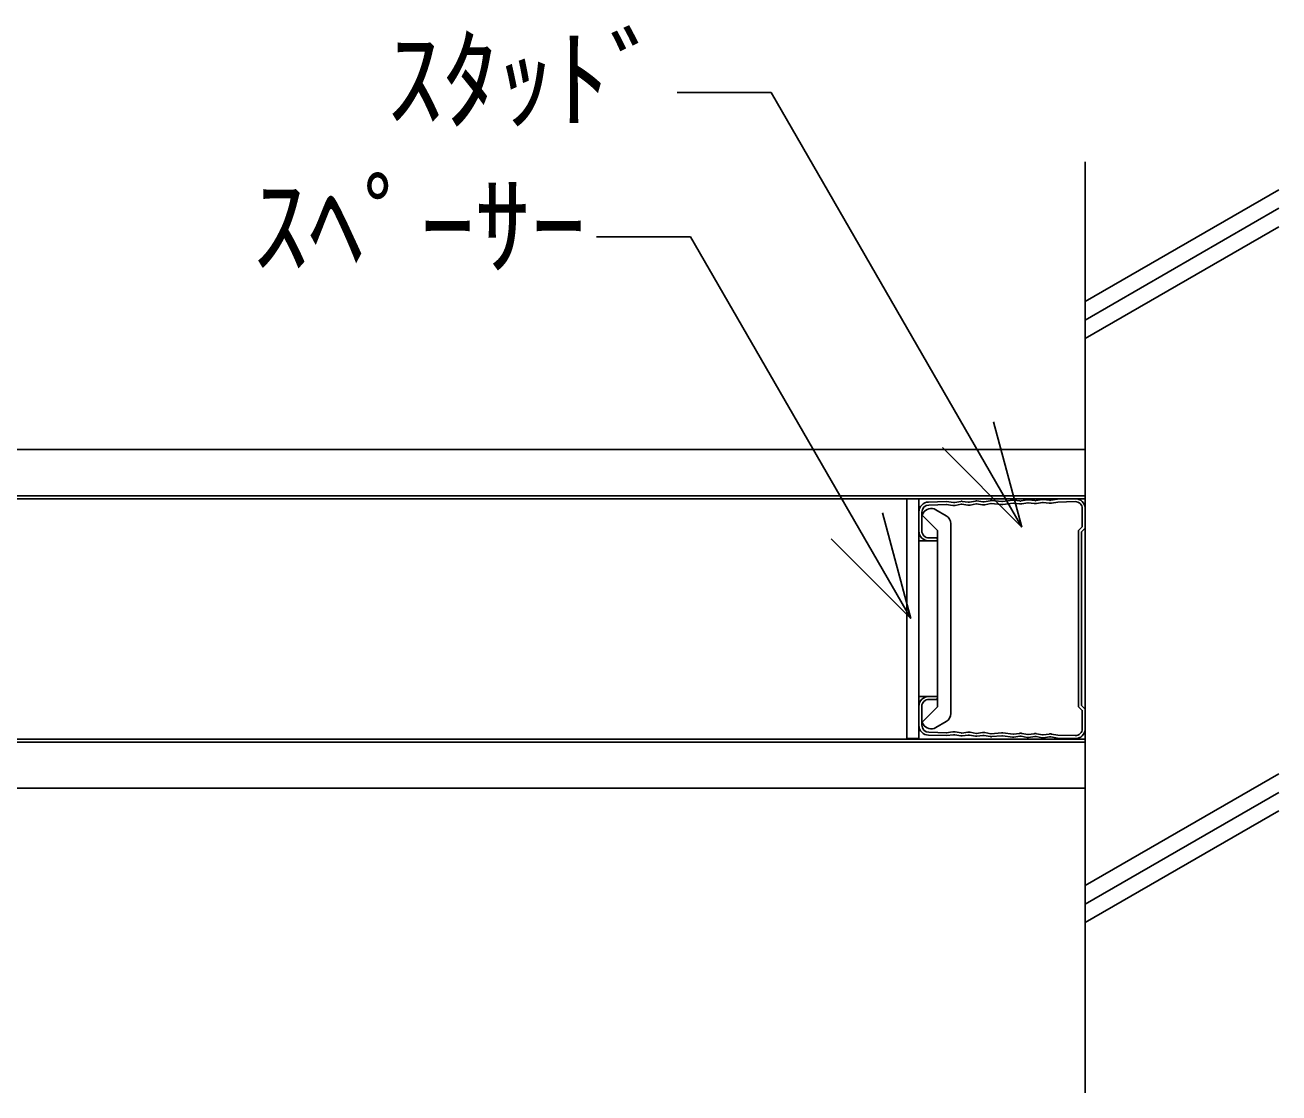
# Model space of a CAD drawing. Units: millimetres, scale not verified. Extents: x -1375 to 1375, y -973 to 950.
# Drawn here: x -502.4 to -163.4, y 105.7 to 394.4 of the extents above; entities that cross this region are included whole.
import ezdxf
from ezdxf.enums import TextEntityAlignment as Align

# ---------------------------------------------------------------- set-up
doc = ezdxf.new("R2010")
doc.units = ezdxf.units.MM
doc.header["$LTSCALE"] = 10
for name, color, linetype in [('1-1_中線', 7, 'Continuous'), ('1-2_太線１', 2, 'Continuous'), ('1-3_太線２', 3, 'Continuous'), ('1-4_細線', 4, 'Continuous'), ('1-6_文字', 4, 'Continuous'), ('1-9_ハッチ', 4, 'Continuous')]:
    doc.layers.add(name, color=color, linetype=linetype)
doc.styles.add('ＭＳ ゴシック', font='')
doc.styles.get('ＭＳ ゴシック').set_extended_font_data('MS Gothic')

msp = doc.modelspace()

# ---------------------------------------------------------------- linework, layer by layer
at = {"layer": '1-1_中線'}
for p, q in [((-968.73, 267.19), (-215.76, 267.19)), ((-968.73, 266.39), (-215.76, 266.39)), ((-215.76, 267.19), (-215.76, 266.39)), ((-215.76, 200.59), (-215.76, 266.73)), ((-968.73, 201.39), (-215.76, 201.39)), ((-968.73, 200.59), (-215.76, 200.59))]:
    msp.add_line(p, q, dxfattribs=at)
at = {"layer": '1-2_太線１'}
for p, q in [((-215.76, 105.72), (-215.76, 357.51)), ((-258.11, 265.48), (-253.25, 265.59)), ((-258.09, 264.68), (-253.23, 264.79)), ((-253.36, 264.8), (-251.53, 264.56)), ((-253.25, 265.59), (-251.42, 265.35)), ((-251.05, 265.36), (-249.44, 265.67)), ((-250.91, 264.57), (-249.29, 264.88)), ((-249.17, 264.88), (-247.54, 264.65)), ((-249.06, 265.67), (-247.43, 265.44)), ((-247.06, 265.45), (-245.44, 265.76)), ((-246.91, 264.67), (-245.29, 264.97)), ((-245.17, 264.97), (-243.54, 264.74)), ((-245.06, 265.77), (-243.43, 265.54)), ((-243.06, 265.54), (-241.44, 265.85)), ((-242.91, 264.76), (-241.29, 265.06)), ((-241.2, 265.07), (-238.43, 264.85)), ((-241.13, 265.87), (-238.36, 265.64)), ((-235.37, 266), (-238.13, 265.65)), ((-235.27, 265.21), (-238.03, 264.85)), ((-233.55, 264.97), (-235.18, 265.21)), ((-233.43, 265.77), (-235.06, 266)), ((-231.44, 266.08), (-233.06, 265.77)), ((-231.29, 265.29), (-232.91, 264.99)), ((-229.55, 265.07), (-231.18, 265.3)), ((-229.44, 265.86), (-231.07, 266.09)), ((-227.44, 266.17), (-229.06, 265.87)), ((-227.29, 265.39), (-228.91, 265.08)), ((-225.55, 265.16), (-227.18, 265.39)), ((-225.44, 265.95), (-227.07, 266.18)), ((-223.25, 266.28), (-225.07, 265.96)), ((-223.17, 265.49), (-224.93, 265.17)), ((-223.25, 266.28), (-218.52, 266.39)), ((-223.17, 265.49), (-218.5, 265.59)), ((-260.75, 262.78), (-260.75, 257.68)), ((-259.95, 262.78), (-259.95, 257.68)), ((-215.76, 263.69), (-215.76, 258.46)), ((-217.56, 257.79), (-217.56, 233.96)), ((-215.76, 258.46), (-216.76, 257.46)), ((-258, 255.78), (-255.77, 255.83)), ((-257.99, 254.98), (-255.75, 255.03)), ((-255.77, 255.83), (-255.75, 255.03)), ((-216.76, 257.46), (-216.76, 233.96)), ((-217.56, 210.13), (-217.56, 233.96)), ((-216.76, 210.46), (-216.76, 233.96)), ((-260.75, 205.13), (-260.75, 210.23)), ((-259.95, 205.13), (-259.95, 210.23)), ((-258, 212.13), (-255.77, 212.08)), ((-257.99, 212.93), (-255.75, 212.88)), ((-255.77, 212.08), (-255.75, 212.88)), ((-215.76, 209.46), (-216.76, 210.46)), ((-258.11, 202.43), (-253.25, 202.32)), ((-258.09, 203.23), (-253.23, 203.12)), ((-253.36, 203.11), (-251.53, 203.36)), ((-253.25, 202.32), (-251.42, 202.57)), ((-251.05, 202.56), (-249.44, 202.25)), ((-250.91, 203.34), (-249.29, 203.04)), ((-249.17, 203.03), (-247.54, 203.26)), ((-249.06, 202.24), (-247.43, 202.47)), ((-247.06, 202.46), (-245.44, 202.16)), ((-246.91, 203.25), (-245.29, 202.94)), ((-245.17, 202.94), (-243.54, 203.17)), ((-245.06, 202.15), (-243.43, 202.38)), ((-243.06, 202.37), (-241.44, 202.06)), ((-242.91, 203.16), (-241.29, 202.85)), ((-241.2, 202.85), (-238.43, 203.07)), ((-241.13, 202.05), (-238.36, 202.27)), ((-235.37, 201.92), (-238.13, 202.27)), ((-235.27, 202.71), (-238.03, 203.06)), ((-233.55, 202.94), (-235.18, 202.71)), ((-233.43, 202.15), (-235.06, 201.92)), ((-231.44, 201.83), (-233.06, 202.14)), ((-231.29, 202.62), (-232.91, 202.93)), ((-229.55, 202.85), (-231.18, 202.62)), ((-229.44, 202.06), (-231.07, 201.83)), ((-227.44, 201.74), (-229.06, 202.05)), ((-227.29, 202.53), (-228.91, 202.83)), ((-225.55, 202.76), (-227.18, 202.53)), ((-225.44, 201.97), (-227.07, 201.73)), ((-223.25, 201.63), (-225.07, 201.96)), ((-223.17, 202.43), (-224.93, 202.75)), ((-223.25, 201.63), (-218.52, 201.52)), ((-223.17, 202.43), (-218.5, 202.32))]:
    msp.add_line(p, q, dxfattribs=at)
for points in [[(-216.56, 263.69), (-216.56, 258.79), (-217.56, 257.79)], [(-216.56, 204.22), (-216.56, 209.13), (-217.56, 210.13)], [(-215.76, 204.22), (-215.76, 204.57), (-215.76, 209.46)]]:
    msp.add_lwpolyline(points, dxfattribs=at)
for centre, radius, start, end in [((-258.05, 262.78), 2.7, 91.32, 180), ((-258.05, 262.78), 1.9, 91.32, 180), ((-251.27, 266.49), 1.95, 262.4043, 271.32), ((-251.27, 266.49), 1.15, 262.4043, 271.32), ((-251.27, 266.49), 1.15, 271.32, 280.7271), ((-251.27, 266.49), 1.95, 271.32, 280.7271), ((-249.22, 264.54), 1.15, 91.32, 100.7271), ((-249.22, 264.54), 0.35, 91.32, 100.7271), ((-249.22, 264.54), 1.15, 81.9129, 91.32), ((-249.22, 264.54), 0.35, 81.9129, 91.32), ((-247.27, 266.58), 1.95, 261.9129, 271.32), ((-247.27, 266.58), 1.15, 261.9129, 271.32), ((-247.27, 266.58), 1.15, 271.32, 280.7271), ((-247.27, 266.58), 1.95, 271.32, 280.7271), ((-245.22, 264.63), 1.15, 91.32, 100.7271), ((-245.22, 264.63), 0.35, 91.32, 100.7271), ((-245.22, 264.63), 1.15, 81.9129, 91.32), ((-245.22, 264.63), 0.35, 81.9129, 91.32), ((-243.27, 266.67), 1.95, 261.9129, 271.32), ((-243.27, 266.67), 1.15, 261.9129, 271.32), ((-243.27, 266.67), 1.15, 271.32, 280.7271), ((-243.27, 266.67), 1.95, 271.32, 280.7271), ((-241.22, 264.72), 1.15, 91.32, 100.7271), ((-241.22, 264.72), 0.35, 91.32, 100.7271), ((-241.22, 264.72), 1.15, 81.9129, 91.32), ((-241.22, 264.72), 0.35, 81.9129, 91.32), ((-238.27, 266.79), 1.95, 265.3743, 271.32), ((-238.27, 266.79), 1.15, 265.3743, 271.32), ((-238.27, 266.79), 1.15, 271.32, 277.2657), ((-238.27, 266.79), 1.95, 271.32, 277.2657), ((-235.23, 264.86), 1.15, 91.32, 100.7271), ((-235.23, 264.86), 0.35, 91.32, 100.7271), ((-235.23, 264.86), 1.15, 81.9129, 91.32), ((-235.23, 264.86), 0.35, 81.9129, 91.32), ((-233.27, 266.9), 1.95, 261.9129, 271.32), ((-233.27, 266.9), 1.15, 261.9129, 271.32), ((-233.27, 266.9), 1.15, 271.32, 280.7271), ((-233.27, 266.9), 1.95, 271.32, 280.7271), ((-231.23, 264.95), 1.15, 91.32, 100.7271), ((-231.23, 264.95), 0.35, 91.32, 100.7271), ((-231.23, 264.95), 1.15, 81.9129, 91.32), ((-231.23, 264.95), 0.35, 81.9129, 91.32), ((-229.27, 267), 1.95, 261.9129, 271.32), ((-229.27, 267), 1.15, 261.9129, 271.32), ((-229.27, 267), 1.15, 271.32, 280.7271), ((-229.27, 267), 1.95, 271.32, 280.7271), ((-227.23, 265.04), 1.15, 91.32, 100.7271), ((-227.23, 265.04), 0.35, 91.32, 100.7271), ((-227.23, 265.04), 1.15, 81.9129, 91.32), ((-227.23, 265.04), 0.35, 81.9129, 91.32), ((-225.28, 267.09), 1.95, 261.9129, 271.32), ((-225.28, 267.09), 1.15, 261.9129, 271.32), ((-225.28, 267.09), 1.15, 271.32, 280.2357), ((-225.28, 267.09), 1.95, 271.32, 280.2357), ((-218.46, 263.69), 2.7, 360, 91.32), ((-218.46, 263.69), 1.9, 360, 91.32), ((-258.05, 257.68), 2.7, 180, 271.32), ((-258.05, 257.68), 1.9, 180, 271.32), ((-258.05, 210.23), 2.7, 88.68, 180), ((-258.05, 210.23), 1.9, 88.68, 180), ((-258.05, 205.13), 2.7, 180, 268.68), ((-258.05, 205.13), 1.9, 180, 268.68), ((-218.46, 204.22), 2.7, 268.68, 0), ((-218.46, 204.22), 1.9, 268.68, 0), ((-251.27, 201.43), 1.95, 88.68, 97.5957), ((-251.27, 201.43), 1.15, 88.68, 97.5957), ((-251.27, 201.43), 1.15, 79.2729, 88.68), ((-251.27, 201.43), 1.95, 79.2729, 88.68), ((-249.22, 203.38), 1.15, 259.2729, 268.68), ((-249.22, 203.38), 0.35, 259.2729, 268.68), ((-249.22, 203.38), 1.15, 268.68, 278.0871), ((-249.22, 203.38), 0.35, 268.68, 278.0871), ((-247.27, 201.33), 1.95, 88.68, 98.0871), ((-247.27, 201.33), 1.15, 88.68, 98.0871), ((-247.27, 201.33), 1.15, 79.2729, 88.68), ((-247.27, 201.33), 1.95, 79.2729, 88.68), ((-245.22, 203.29), 1.15, 259.2729, 268.68), ((-245.22, 203.29), 0.35, 259.2729, 268.68), ((-245.22, 203.29), 1.15, 268.68, 278.0871), ((-245.22, 203.29), 0.35, 268.68, 278.0871), ((-243.27, 201.24), 1.95, 88.68, 98.0871), ((-243.27, 201.24), 1.15, 88.68, 98.0871), ((-243.27, 201.24), 1.15, 79.2729, 88.68), ((-243.27, 201.24), 1.95, 79.2729, 88.68), ((-241.22, 203.19), 1.15, 259.2729, 268.68), ((-241.22, 203.19), 0.35, 259.2729, 268.68), ((-241.22, 203.19), 1.15, 268.68, 278.0871), ((-241.22, 203.19), 0.35, 268.68, 278.0871), ((-238.27, 201.13), 1.95, 88.68, 94.6257), ((-238.27, 201.13), 1.15, 88.68, 94.6257), ((-238.27, 201.13), 1.15, 82.7343, 88.68), ((-238.27, 201.13), 1.95, 82.7343, 88.68), ((-235.23, 203.06), 1.15, 259.2729, 268.68), ((-235.23, 203.06), 0.35, 259.2729, 268.68), ((-235.23, 203.06), 1.15, 268.68, 278.0871), ((-235.23, 203.06), 0.35, 268.68, 278.0871), ((-233.27, 201.01), 1.95, 88.68, 98.0871), ((-233.27, 201.01), 1.15, 88.68, 98.0871), ((-233.27, 201.01), 1.15, 79.2729, 88.68), ((-233.27, 201.01), 1.95, 79.2729, 88.68), ((-231.23, 202.96), 1.15, 259.2729, 268.68), ((-231.23, 202.96), 0.35, 259.2729, 268.68), ((-231.23, 202.96), 1.15, 268.68, 278.0871), ((-231.23, 202.96), 0.35, 268.68, 278.0871), ((-229.27, 200.92), 1.95, 88.68, 98.0871), ((-229.27, 200.92), 1.15, 88.68, 98.0871), ((-229.27, 200.92), 1.15, 79.2729, 88.68), ((-229.27, 200.92), 1.95, 79.2729, 88.68), ((-227.23, 202.87), 1.15, 259.2729, 268.68), ((-227.23, 202.87), 0.35, 259.2729, 268.68), ((-227.23, 202.87), 1.15, 268.68, 278.0871), ((-227.23, 202.87), 0.35, 268.68, 278.0871), ((-225.28, 200.83), 1.95, 88.68, 98.0871), ((-225.28, 200.83), 1.15, 88.68, 98.0871), ((-225.28, 200.83), 1.15, 79.7643, 88.68), ((-225.28, 200.83), 1.95, 79.7643, 88.68)]:
    msp.add_arc(centre, radius, start, end, dxfattribs=at)
at = {"layer": '1-3_太線２'}
for p, q in [((-538.43, 279.69), (-215.76, 279.69)), ((-215.76, 267.19), (-215.76, 279.69)), ((-215.76, 267.19), (-968.73, 267.19)), ((-215.76, 200.59), (-968.73, 200.59)), ((-215.76, 200.59), (-215.76, 188.09)), ((-538.43, 188.09), (-215.76, 188.09))]:
    msp.add_line(p, q, dxfattribs=at)
at = {"layer": '1-4_細線'}
for p, q in [((-215.76, 319.7), (-163.4, 349.93)), ((-215.76, 314.7), (-163.4, 344.93)), ((-215.76, 309.7), (-163.4, 339.93)), ((-215.76, 161.76), (-163.4, 191.99)), ((-215.76, 156.76), (-163.4, 186.99)), ((-215.76, 151.76), (-163.4, 181.99))]:
    msp.add_line(p, q, dxfattribs=at)
at = {"layer": '1-6_文字'}
for p, q in [((-300.73, 376.22), (-326.08, 376.22)), ((-232.89, 258.7), (-300.73, 376.22)), ((-322.53, 337.18), (-347.88, 337.18)), ((-262.97, 234.02), (-322.53, 337.18)), ((-232.89, 258.7), (-240.53, 287.21)), ((-232.89, 258.7), (-254.37, 280.19)), ((-262.97, 234.02), (-270.61, 262.53)), ((-262.97, 234.02), (-284.46, 255.51))]:
    msp.add_line(p, q, dxfattribs=at)
at = {"layer": '1-9_ハッチ'}
for p, q in [((-260.76, 266.39), (-263.99, 266.39)), ((-263.99, 201.52), (-263.99, 266.39)), ((-260.76, 201.52), (-260.76, 266.39)), ((-259.58, 262.49), (-259.89, 261.96)), ((-259.89, 261.96), (-255.75, 257.83)), ((-253.35, 261.78), (-256.17, 263.41)), ((-255.75, 254.97), (-255.75, 257.83)), ((-252.1, 259.62), (-252.1, 233.96)), ((-255.75, 255.03), (-260.76, 255.03)), ((-255.75, 233.96), (-255.75, 254.97)), ((-255.75, 233.96), (-255.75, 212.94)), ((-252.1, 208.3), (-252.1, 233.96)), ((-255.75, 212.88), (-260.76, 212.88)), ((-255.75, 212.94), (-255.75, 210.09)), ((-259.89, 205.95), (-255.75, 210.09)), ((-259.58, 205.42), (-259.89, 205.95)), ((-253.35, 206.13), (-256.17, 204.51)), ((-260.76, 201.52), (-263.99, 201.52))]:
    msp.add_line(p, q, dxfattribs=at)
for centre, start, end in [((-257.42, 261.24), 60, 150), ((-254.6, 259.62), 0, 60), ((-254.6, 208.3), 300, 0), ((-257.42, 206.67), 210, 300)]:
    msp.add_arc(centre, 2.5, start, end, dxfattribs=at)

# ---------------------------------------------------------------- texts
at = {"layer": '1-6_文字', "style": 'ＭＳ ゴシック'}
for s, p in [('ｽﾀｯﾄﾞ', (-404.47, 362.26)), ('ｽﾍﾟｰｻｰ', (-440.78, 322.6))]:
    msp.add_text(s, height=21.99, dxfattribs=at).set_placement(p, align=Align.BOTTOM_LEFT)

doc.saveas('drawing.dxf')
